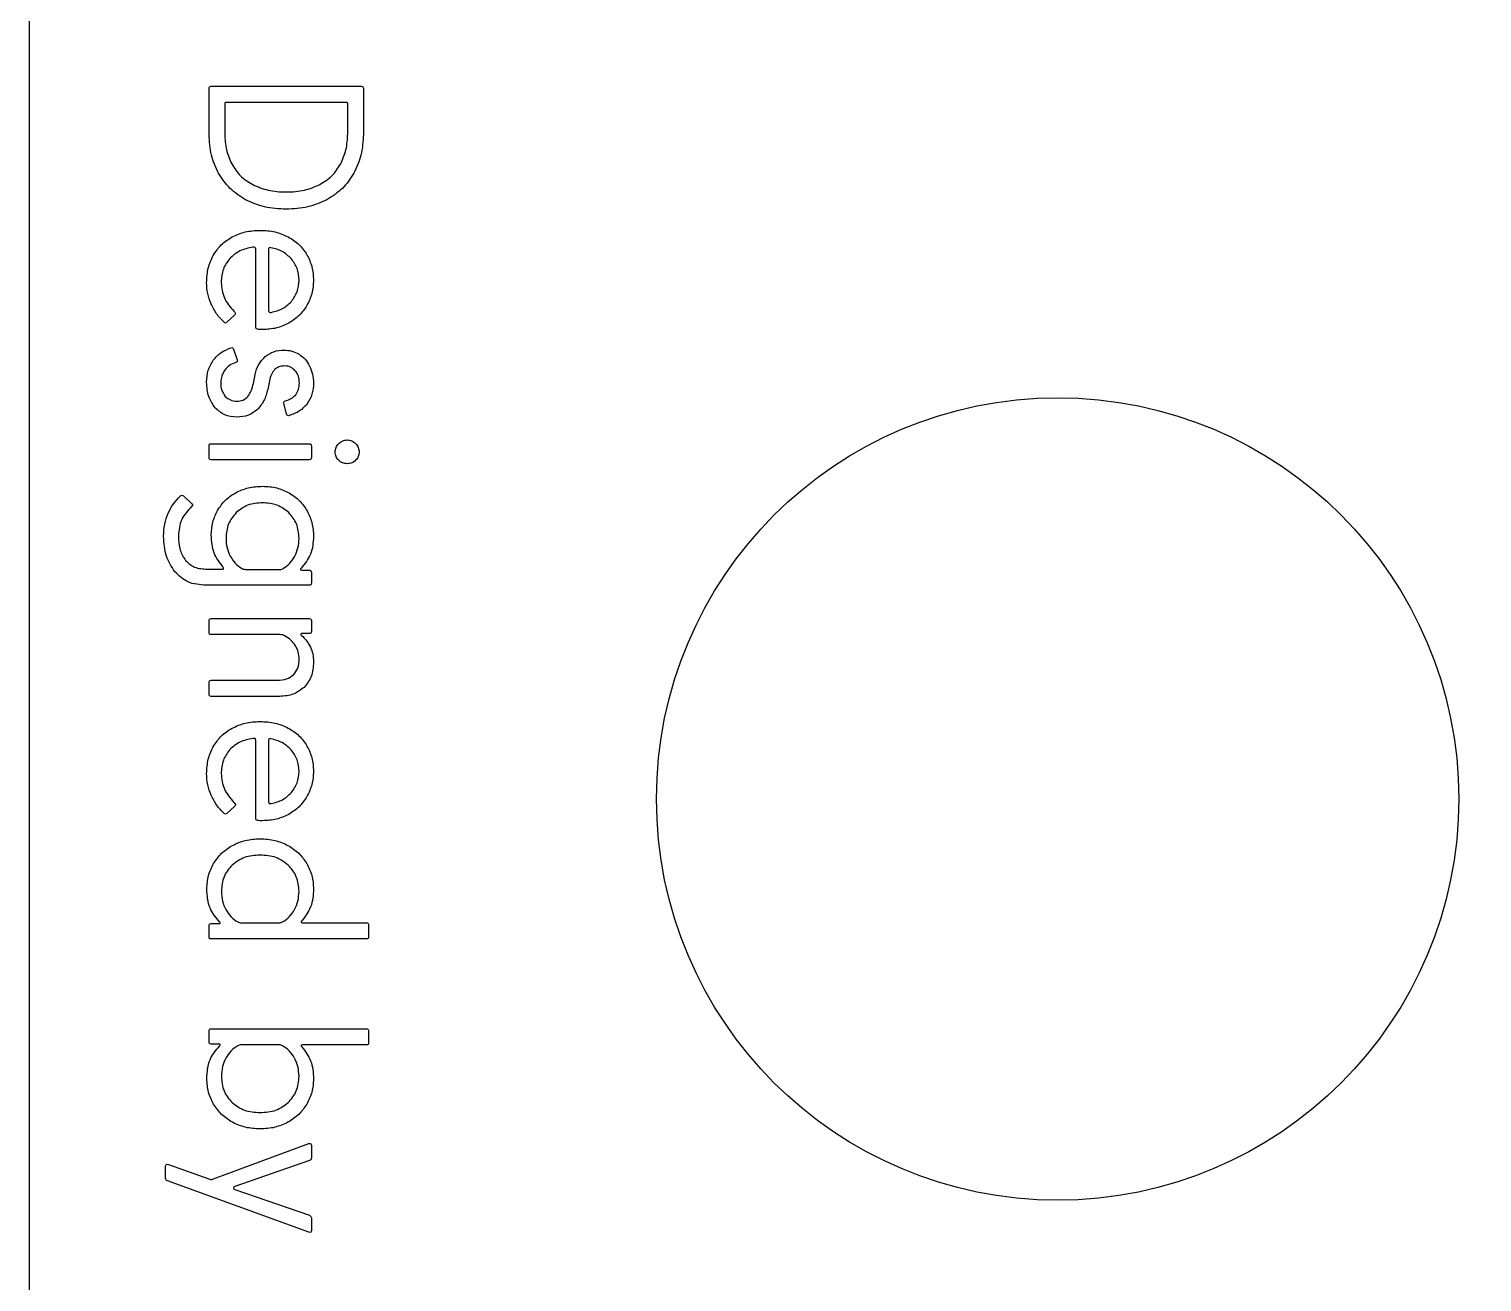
# Model space of a CAD drawing. Header units: millimetres. Extents: x 6.3 to 98.4, y -103.7 to -6.4.
# Drawn here: x 6.35 to 34.6, y -54.37 to -30.01 of the extents above; entities that cross this region are included whole.
import ezdxf

# ---------------------------------------------------------------- set-up
doc = ezdxf.new("R2010")
doc.units = ezdxf.units.MM
doc.layers.get('0').update_dxf_attribs({"linetype": 'CONTINUOUS'})

msp = doc.modelspace()

# ---------------------------------------------------------------- linework, layer by layer
for p, q in [((9.85, -32.063), (9.85, -31.168)), ((9.893, -31.125), (12.807, -31.125)), ((12.85, -31.168), (12.85, -32.063)), ((10.154, -31.463), (10.154, -32.051)), ((12.524, -31.442), (10.176, -31.442)), ((12.546, -32.051), (12.546, -31.463)), ((10.759, -35.809), (10.759, -34.296)), ((11.007, -34.305), (11.007, -35.483)), ((11.054, -34.266), (11.033, -34.262)), ((10.351, -35.573), (10.197, -35.715)), ((10.274, -36.212), (10.291, -36.208)), ((10.326, -36.238), (10.399, -36.443)), ((10.399, -36.443), (10.403, -36.461)), ((10.711, -36.902), (10.746, -36.731)), ((11.024, -36.855), (10.99, -37.022)), ((11.303, -37.296), (11.299, -37.279)), ((11.354, -37.498), (11.303, -37.296)), ((11.41, -37.528), (11.393, -37.532)), ((9.85, -38.346), (9.85, -38.119)), ((9.893, -38.076), (11.796, -38.076)), ((11.839, -38.119), (11.839, -38.346)), ((11.796, -38.389), (9.893, -38.389)), ((9.353, -39.092), (9.511, -39.238)), ((9.816, -40.515), (10.111, -40.515)), ((10.557, -40.519), (11.221, -40.519)), ((11.654, -40.532), (11.796, -40.532)), ((11.839, -40.575), (11.839, -40.785)), ((11.796, -40.828), (9.79, -40.828)), ((9.85, -41.745), (9.85, -41.518)), ((9.893, -41.475), (11.796, -41.475)), ((11.839, -41.518), (11.839, -41.723)), ((11.23, -41.788), (9.893, -41.788)), ((11.796, -41.766), (11.654, -41.766)), ((9.85, -42.945), (9.85, -42.718)), ((9.893, -42.675), (11.174, -42.675)), ((11.226, -42.988), (9.893, -42.988)), ((10.759, -45.358), (10.759, -43.845)), ((11.007, -43.853), (11.007, -45.032)), ((11.054, -43.815), (11.033, -43.811)), ((10.351, -45.122), (10.197, -45.263)), ((9.85, -47.659), (9.85, -47.449)), ((9.893, -47.406), (10.043, -47.406)), ((10.476, -47.389), (11.213, -47.389)), ((11.667, -47.389), (12.91, -47.389)), ((12.953, -47.432), (12.953, -47.659)), ((12.91, -47.702), (9.893, -47.702)), ((9.85, -49.703), (9.85, -49.493)), ((9.893, -49.451), (12.91, -49.451)), ((12.953, -49.493), (12.953, -49.721)), ((10.043, -49.746), (9.893, -49.746)), ((11.213, -49.763), (10.476, -49.763)), ((12.91, -49.763), (11.667, -49.763)), ((9.936, -52.369), (11.787, -51.683)), ((11.787, -51.683), (11.804, -51.679)), ((11.839, -51.718), (11.839, -51.962)), ((9.006, -52.356), (9.006, -52.125)), ((9.061, -52.086), (9.846, -52.369)), ((11.804, -52.013), (10.351, -52.519)), ((11.791, -53.406), (9.04, -52.408)), ((10.351, -52.571), (11.804, -53.076)), ((11.839, -53.132), (11.839, -53.368))]:
    msp.add_line(p, q)
msp.add_lwpolyline([(6.35, -98.694, 0.414214), (11.35, -103.694), (46.35, -103.694, 0.414214), (51.35, -98.694), (51.35, -11.35, 0.414214), (46.35, -6.35), (11.35, -6.35, 0.414214), (6.35, -11.35)], format="xyb", close=True)
msp.add_circle((26.35, -44.982), 7.8)
for points, knots in [([(9.85, -31.168), (9.852, -31.155), (9.855, -31.13), (9.88, -31.127), (9.893, -31.125)], [0, 0, 0, 0, 0.003387997, 0.006776172, 0.006776172, 0.006776172, 0.006776172]), ([(12.807, -31.125), (12.82, -31.127), (12.845, -31.13), (12.848, -31.155), (12.85, -31.168)], [0, 0, 0, 0, 0.003388176, 0.006776172, 0.006776172, 0.006776172, 0.006776172]), ([(10.176, -31.442), (10.169, -31.443), (10.157, -31.445), (10.155, -31.457), (10.154, -31.463)], [0, 0, 0, 0, 0.001694088, 0.003388204, 0.003388204, 0.003388204, 0.003388204]), ([(12.546, -31.463), (12.545, -31.457), (12.543, -31.445), (12.531, -31.443), (12.524, -31.442)], [0, 0, 0, 0, 0.001694116, 0.003388204, 0.003388204, 0.003388204, 0.003388204]), ([(10.034, -32.818), (9.981, -32.702), (9.87, -32.463), (9.857, -32.199), (9.85, -32.063)], [0, 0, 0, 0, 0.03796269, 0.07829816, 0.07829816, 0.07829816, 0.07829816]), ([(10.154, -32.051), (10.159, -32.156), (10.169, -32.36), (10.251, -32.547), (10.291, -32.638)], [0, 0, 0, 0, 0.03136642, 0.06076047, 0.06076047, 0.06076047, 0.06076047]), ([(12.409, -32.638), (12.449, -32.547), (12.531, -32.36), (12.541, -32.156), (12.546, -32.051)], [0, 0, 0, 0, 0.02939404, 0.06076046, 0.06076046, 0.06076046, 0.06076046]), ([(12.85, -32.063), (12.843, -32.199), (12.83, -32.463), (12.719, -32.702), (12.666, -32.818)], [0, 0, 0, 0, 0.04033547, 0.07829816, 0.07829816, 0.07829816, 0.07829816]), ([(10.291, -32.638), (10.343, -32.719), (10.448, -32.884), (10.614, -32.986), (10.699, -33.038)], [0, 0, 0, 0, 0.02852165, 0.0577858, 0.0577858, 0.0577858, 0.0577858]), ([(12.001, -33.038), (12.086, -32.986), (12.252, -32.884), (12.357, -32.719), (12.409, -32.638)], [0, 0, 0, 0, 0.02926417, 0.05778582, 0.05778582, 0.05778582, 0.05778582]), ([(10.559, -33.332), (10.452, -33.265), (10.24, -33.131), (10.103, -32.922), (10.034, -32.818)], [0, 0, 0, 0, 0.03737412, 0.07426415, 0.07426415, 0.07426415, 0.07426415]), ([(10.699, -33.038), (10.797, -33.08), (11.004, -33.169), (11.23, -33.178), (11.35, -33.182)], [0, 0, 0, 0, 0.03167224, 0.06721114, 0.06721114, 0.06721114, 0.06721114]), ([(11.35, -33.182), (11.47, -33.178), (11.696, -33.169), (11.903, -33.08), (12.001, -33.038)], [0, 0, 0, 0, 0.03553885, 0.0672112, 0.0672112, 0.0672112, 0.0672112]), ([(12.666, -32.818), (12.597, -32.922), (12.46, -33.131), (12.248, -33.265), (12.141, -33.332)], [0, 0, 0, 0, 0.03689022, 0.0742642, 0.0742642, 0.0742642, 0.0742642]), ([(11.35, -33.516), (11.207, -33.51), (10.932, -33.498), (10.68, -33.386), (10.559, -33.332)], [0, 0, 0, 0, 0.04251824, 0.08183148, 0.08183148, 0.08183148, 0.08183148]), ([(12.141, -33.332), (12.02, -33.386), (11.768, -33.498), (11.493, -33.51), (11.35, -33.516)], [0, 0, 0, 0, 0.03931335, 0.08183154, 0.08183154, 0.08183154, 0.08183154]), ([(9.931, -34.414), (9.979, -34.342), (10.075, -34.196), (10.223, -34.103), (10.298, -34.056)], [0, 0, 0, 0, 0.02568298, 0.05175304, 0.05175304, 0.05175304, 0.05175304]), ([(10.298, -34.056), (10.382, -34.019), (10.556, -33.941), (10.746, -33.932), (10.844, -33.928)], [0, 0, 0, 0, 0.02731245, 0.05657878, 0.05657878, 0.05657878, 0.05657878]), ([(10.844, -33.928), (10.943, -33.932), (11.132, -33.941), (11.305, -34.017), (11.389, -34.054)], [0, 0, 0, 0, 0.02920721, 0.05631275, 0.05631275, 0.05631275, 0.05631275]), ([(11.389, -34.054), (11.462, -34.1), (11.608, -34.19), (11.705, -34.331), (11.753, -34.401)], [0, 0, 0, 0, 0.02571979, 0.05081987, 0.05081987, 0.05081987, 0.05081987]), ([(9.803, -34.939), (9.808, -34.845), (9.817, -34.661), (9.894, -34.495), (9.931, -34.414)], [0, 0, 0, 0, 0.02809495, 0.05450763, 0.05450763, 0.05450763, 0.05450763]), ([(10.703, -34.258), (10.615, -34.274), (10.445, -34.305), (10.315, -34.419), (10.253, -34.474)], [0, 0, 0, 0, 0.0263735, 0.0507705, 0.0507705, 0.0507705, 0.0507705]), ([(10.759, -34.296), (10.756, -34.282), (10.75, -34.252), (10.719, -34.256), (10.703, -34.258)], [0, 0, 0, 0, 0.0038002, 0.007991125, 0.007991125, 0.007991125, 0.007991125]), ([(11.033, -34.262), (11.025, -34.265), (11.007, -34.272), (11.007, -34.293), (11.007, -34.305)], [0, 0, 0, 0, 0.002206215, 0.00548423, 0.00548423, 0.00548423, 0.00548423]), ([(11.446, -34.478), (11.392, -34.426), (11.28, -34.32), (11.13, -34.284), (11.054, -34.266)], [0, 0, 0, 0, 0.02233005, 0.04530187, 0.04530187, 0.04530187, 0.04530187]), ([(11.753, -34.401), (11.79, -34.478), (11.867, -34.634), (11.876, -34.808), (11.881, -34.896)], [0, 0, 0, 0, 0.02531897, 0.05160566, 0.05160566, 0.05160566, 0.05160566]), ([(10.253, -34.474), (10.204, -34.541), (10.103, -34.679), (10.092, -34.85), (10.086, -34.939)], [0, 0, 0, 0, 0.02422739, 0.0503318, 0.0503318, 0.0503318, 0.0503318]), ([(11.599, -34.896), (11.593, -34.818), (11.581, -34.665), (11.491, -34.54), (11.446, -34.478)], [0, 0, 0, 0, 0.02297773, 0.0452481, 0.0452481, 0.0452481, 0.0452481]), ([(9.891, -35.361), (9.865, -35.294), (9.814, -35.158), (9.806, -35.012), (9.803, -34.939)], [0, 0, 0, 0, 0.02155016, 0.04335738, 0.04335738, 0.04335738, 0.04335738]), ([(10.086, -34.939), (10.097, -35.044), (10.12, -35.257), (10.262, -35.418), (10.334, -35.501)], [0, 0, 0, 0, 0.0307419, 0.06276385, 0.06276385, 0.06276385, 0.06276385]), ([(11.451, -35.31), (11.494, -35.249), (11.582, -35.126), (11.593, -34.974), (11.599, -34.896)], [0, 0, 0, 0, 0.02182996, 0.04468431, 0.04468431, 0.04468431, 0.04468431]), ([(11.881, -34.896), (11.876, -34.984), (11.866, -35.156), (11.79, -35.311), (11.753, -35.387)], [0, 0, 0, 0, 0.0259675, 0.05118732, 0.05118732, 0.05118732, 0.05118732]), ([(11.059, -35.522), (11.135, -35.503), (11.285, -35.467), (11.396, -35.361), (11.451, -35.31)], [0, 0, 0, 0, 0.023243, 0.0452718, 0.0452718, 0.0452718, 0.0452718]), ([(10.141, -35.715), (10.09, -35.662), (9.989, -35.557), (9.923, -35.426), (9.891, -35.361)], [0, 0, 0, 0, 0.02194729, 0.04356271, 0.04356271, 0.04356271, 0.04356271]), ([(10.334, -35.501), (10.348, -35.514), (10.371, -35.536), (10.357, -35.563), (10.351, -35.573)], [0, 0, 0, 0, 0.005022192, 0.008308817, 0.008308817, 0.008308817, 0.008308817]), ([(11.007, -35.483), (11.009, -35.498), (11.014, -35.527), (11.044, -35.524), (11.059, -35.522)], [0, 0, 0, 0, 0.003762262, 0.007632764, 0.007632764, 0.007632764, 0.007632764]), ([(11.753, -35.387), (11.706, -35.457), (11.612, -35.596), (11.47, -35.687), (11.399, -35.732)], [0, 0, 0, 0, 0.02489279, 0.04986837, 0.04986837, 0.04986837, 0.04986837]), ([(10.197, -35.715), (10.188, -35.722), (10.17, -35.737), (10.151, -35.723), (10.141, -35.715)], [0, 0, 0, 0, 0.00307004, 0.006328717, 0.006328717, 0.006328717, 0.006328717]), ([(10.793, -35.852), (10.783, -35.848), (10.763, -35.84), (10.76, -35.82), (10.759, -35.809)], [0, 0, 0, 0, 0.002976902, 0.005891473, 0.005891473, 0.005891473, 0.005891473]), ([(10.891, -35.856), (10.872, -35.856), (10.84, -35.856), (10.807, -35.853), (10.793, -35.852)], [0, 0, 0, 0, 0.005679603, 0.009870517, 0.009870517, 0.009870517, 0.009870517]), ([(11.399, -35.732), (11.321, -35.768), (11.16, -35.843), (10.982, -35.852), (10.891, -35.856)], [0, 0, 0, 0, 0.0256968, 0.05271534, 0.05271534, 0.05271534, 0.05271534]), ([(9.931, -36.454), (9.978, -36.401), (10.073, -36.292), (10.207, -36.239), (10.274, -36.212)], [0, 0, 0, 0, 0.0210248, 0.04251551, 0.04251551, 0.04251551, 0.04251551]), ([(10.291, -36.208), (10.299, -36.209), (10.316, -36.213), (10.322, -36.229), (10.326, -36.238)], [0, 0, 0, 0, 0.0022703, 0.00486171, 0.00486171, 0.00486171, 0.00486171]), ([(10.746, -36.731), (10.764, -36.662), (10.799, -36.529), (10.894, -36.431), (10.941, -36.383)], [0, 0, 0, 0, 0.02082516, 0.04042184, 0.04042184, 0.04042184, 0.04042184]), ([(10.941, -36.383), (10.995, -36.346), (11.105, -36.269), (11.239, -36.26), (11.307, -36.255)], [0, 0, 0, 0, 0.01934287, 0.03947611, 0.03947611, 0.03947611, 0.03947611]), ([(11.307, -36.255), (11.359, -36.258), (11.462, -36.265), (11.553, -36.313), (11.599, -36.336)], [0, 0, 0, 0, 0.01534984, 0.03055846, 0.03055846, 0.03055846, 0.03055846]), ([(11.599, -36.336), (11.641, -36.367), (11.726, -36.428), (11.779, -36.519), (11.806, -36.566)], [0, 0, 0, 0, 0.01537148, 0.03125551, 0.03125551, 0.03125551, 0.03125551]), ([(9.803, -36.881), (9.807, -36.801), (9.816, -36.648), (9.894, -36.517), (9.931, -36.454)], [0, 0, 0, 0, 0.02352414, 0.04513397, 0.04513397, 0.04513397, 0.04513397]), ([(10.154, -36.647), (10.132, -36.684), (10.088, -36.755), (10.081, -36.839), (10.077, -36.881)], [0, 0, 0, 0, 0.0126981, 0.0249049, 0.0249049, 0.0249049, 0.0249049]), ([(10.369, -36.499), (10.326, -36.515), (10.241, -36.545), (10.183, -36.613), (10.154, -36.647)], [0, 0, 0, 0, 0.0134473, 0.02644047, 0.02644047, 0.02644047, 0.02644047]), ([(10.403, -36.461), (10.401, -36.469), (10.396, -36.487), (10.379, -36.495), (10.369, -36.499)], [0, 0, 0, 0, 0.002407706, 0.005440056, 0.005440056, 0.005440056, 0.005440056]), ([(11.123, -36.636), (11.101, -36.666), (11.053, -36.731), (11.034, -36.811), (11.024, -36.855)], [0, 0, 0, 0, 0.01084737, 0.02419937, 0.02419937, 0.02419937, 0.02419937]), ([(11.32, -36.563), (11.281, -36.566), (11.207, -36.569), (11.15, -36.615), (11.123, -36.636)], [0, 0, 0, 0, 0.01150227, 0.02148738, 0.02148738, 0.02148738, 0.02148738]), ([(11.526, -36.656), (11.497, -36.629), (11.439, -36.575), (11.36, -36.567), (11.32, -36.563)], [0, 0, 0, 0, 0.01151793, 0.02310633, 0.02310633, 0.02310633, 0.02310633]), ([(11.607, -36.898), (11.605, -36.851), (11.6, -36.763), (11.549, -36.69), (11.526, -36.656)], [0, 0, 0, 0, 0.01370564, 0.02599167, 0.02599167, 0.02599167, 0.02599167]), ([(11.806, -36.566), (11.828, -36.617), (11.873, -36.723), (11.879, -36.839), (11.881, -36.898)], [0, 0, 0, 0, 0.01667398, 0.03429185, 0.03429185, 0.03429185, 0.03429185]), ([(9.968, -37.376), (9.92, -37.306), (9.817, -37.158), (9.808, -36.977), (9.803, -36.881)], [0, 0, 0, 0, 0.02479146, 0.05311148, 0.05311148, 0.05311148, 0.05311148]), ([(10.077, -36.881), (10.079, -36.935), (10.083, -37.035), (10.139, -37.118), (10.165, -37.155)], [0, 0, 0, 0, 0.01600861, 0.02932463, 0.02932463, 0.02932463, 0.02932463]), ([(10.604, -37.157), (10.628, -37.121), (10.681, -37.044), (10.701, -36.952), (10.711, -36.902)], [0, 0, 0, 0, 0.0127799, 0.02788707, 0.02788707, 0.02788707, 0.02788707]), ([(11.534, -37.123), (11.556, -37.09), (11.6, -37.022), (11.605, -36.941), (11.607, -36.898)], [0, 0, 0, 0, 0.01141123, 0.02402535, 0.02402535, 0.02402535, 0.02402535]), ([(11.881, -36.898), (11.877, -36.972), (11.869, -37.116), (11.795, -37.239), (11.759, -37.298)], [0, 0, 0, 0, 0.02201617, 0.04245225, 0.04245225, 0.04245225, 0.04245225]), ([(10.165, -37.155), (10.197, -37.182), (10.261, -37.238), (10.347, -37.246), (10.39, -37.249)], [0, 0, 0, 0, 0.01226227, 0.02496499, 0.02496499, 0.02496499, 0.02496499]), ([(10.39, -37.249), (10.433, -37.246), (10.515, -37.24), (10.575, -37.184), (10.604, -37.157)], [0, 0, 0, 0, 0.01242963, 0.0239474, 0.0239474, 0.0239474, 0.0239474]), ([(10.99, -37.022), (10.971, -37.097), (10.934, -37.242), (10.837, -37.355), (10.791, -37.41)], [0, 0, 0, 0, 0.02290406, 0.0441299, 0.0441299, 0.0441299, 0.0441299]), ([(11.299, -37.279), (11.301, -37.271), (11.305, -37.253), (11.323, -37.248), (11.333, -37.245)], [0, 0, 0, 0, 0.002307974, 0.005182958, 0.005182958, 0.005182958, 0.005182958]), ([(11.333, -37.245), (11.373, -37.232), (11.45, -37.207), (11.507, -37.15), (11.534, -37.123)], [0, 0, 0, 0, 0.01241624, 0.02385163, 0.02385163, 0.02385163, 0.02385163]), ([(10.39, -37.558), (10.308, -37.551), (10.148, -37.536), (10.027, -37.429), (9.968, -37.376)], [0, 0, 0, 0, 0.02384945, 0.04709153, 0.04709153, 0.04709153, 0.04709153]), ([(10.791, -37.41), (10.734, -37.453), (10.616, -37.543), (10.468, -37.553), (10.39, -37.558)], [0, 0, 0, 0, 0.02082337, 0.04357215, 0.04357215, 0.04357215, 0.04357215]), ([(11.393, -37.532), (11.385, -37.53), (11.366, -37.526), (11.359, -37.508), (11.354, -37.498)], [0, 0, 0, 0, 0.002407713, 0.005440214, 0.005440214, 0.005440214, 0.005440214]), ([(11.759, -37.298), (11.713, -37.35), (11.616, -37.456), (11.48, -37.503), (11.41, -37.528)], [0, 0, 0, 0, 0.02038895, 0.04238027, 0.04238027, 0.04238027, 0.04238027]), ([(9.85, -38.119), (9.852, -38.107), (9.855, -38.082), (9.88, -38.078), (9.893, -38.076)], [0, 0, 0, 0, 0.003387997, 0.006776172, 0.006776172, 0.006776172, 0.006776172]), ([(11.796, -38.076), (11.808, -38.078), (11.833, -38.082), (11.837, -38.107), (11.839, -38.119)], [0, 0, 0, 0, 0.003388176, 0.006776172, 0.006776172, 0.006776172, 0.006776172]), ([(12.301, -38.239), (12.305, -38.209), (12.311, -38.146), (12.352, -38.098), (12.372, -38.074)], [0, 0, 0, 0, 0.00901442, 0.01833178, 0.01833178, 0.01833178, 0.01833178]), ([(12.372, -38.074), (12.396, -38.054), (12.444, -38.013), (12.507, -38.007), (12.537, -38.003)], [0, 0, 0, 0, 0.00931743, 0.0183318, 0.0183318, 0.0183318, 0.0183318]), ([(12.537, -38.003), (12.568, -38.007), (12.629, -38.013), (12.676, -38.054), (12.7, -38.074)], [0, 0, 0, 0, 0.00896183, 0.01814759, 0.01814759, 0.01814759, 0.01814759]), ([(12.7, -38.074), (12.72, -38.099), (12.76, -38.147), (12.766, -38.209), (12.769, -38.239)], [0, 0, 0, 0, 0.00922682, 0.01823088, 0.01823088, 0.01823088, 0.01823088]), ([(9.893, -38.389), (9.88, -38.387), (9.855, -38.384), (9.852, -38.359), (9.85, -38.346)], [0, 0, 0, 0, 0.003388176, 0.006776172, 0.006776172, 0.006776172, 0.006776172]), ([(11.839, -38.346), (11.837, -38.359), (11.833, -38.384), (11.808, -38.387), (11.796, -38.389)], [0, 0, 0, 0, 0.003388223, 0.006776323, 0.006776323, 0.006776323, 0.006776323]), ([(12.372, -38.398), (12.352, -38.374), (12.311, -38.329), (12.305, -38.269), (12.301, -38.239)], [0, 0, 0, 0, 0.00909829, 0.01774528, 0.01774528, 0.01774528, 0.01774528]), ([(12.537, -38.466), (12.507, -38.463), (12.445, -38.457), (12.396, -38.418), (12.372, -38.398)], [0, 0, 0, 0, 0.009004, 0.01823104, 0.01823104, 0.01823104, 0.01823104]), ([(12.7, -38.398), (12.676, -38.418), (12.629, -38.457), (12.568, -38.463), (12.537, -38.466)], [0, 0, 0, 0, 0.00909396, 0.01804537, 0.01804537, 0.01804537, 0.01804537]), ([(12.769, -38.239), (12.765, -38.268), (12.759, -38.328), (12.72, -38.374), (12.7, -38.398)], [0, 0, 0, 0, 0.00863596, 0.0176417, 0.0176417, 0.0176417, 0.0176417]), ([(10.369, -39.028), (10.449, -38.991), (10.615, -38.916), (10.797, -38.908), (10.891, -38.903)], [0, 0, 0, 0, 0.02614669, 0.05417658, 0.05417658, 0.05417658, 0.05417658]), ([(10.891, -38.903), (10.985, -38.908), (11.165, -38.917), (11.329, -38.995), (11.408, -39.032)], [0, 0, 0, 0, 0.02766949, 0.05368339, 0.05368339, 0.05368339, 0.05368339]), ([(9.055, -39.426), (9.086, -39.363), (9.148, -39.24), (9.245, -39.141), (9.293, -39.092)], [0, 0, 0, 0, 0.02094417, 0.04124883, 0.04124883, 0.04124883, 0.04124883]), ([(9.293, -39.092), (9.304, -39.085), (9.324, -39.073), (9.344, -39.086), (9.353, -39.092)], [0, 0, 0, 0, 0.003461845, 0.006529853, 0.006529853, 0.006529853, 0.006529853]), ([(9.511, -39.238), (9.516, -39.243), (9.525, -39.251), (9.527, -39.263), (9.529, -39.268)], [0, 0, 0, 0, 0.002058187, 0.003515468, 0.003515468, 0.003515468, 0.003515468]), ([(10.017, -39.371), (10.063, -39.301), (10.156, -39.162), (10.297, -39.073), (10.369, -39.028)], [0, 0, 0, 0, 0.02460185, 0.04958878, 0.04958878, 0.04958878, 0.04958878]), ([(10.891, -39.225), (10.792, -39.231), (10.601, -39.244), (10.45, -39.36), (10.377, -39.416)], [0, 0, 0, 0, 0.02910738, 0.05595018, 0.05595018, 0.05595018, 0.05595018]), ([(11.401, -39.416), (11.329, -39.36), (11.179, -39.245), (10.99, -39.232), (10.891, -39.225)], [0, 0, 0, 0, 0.02675204, 0.05554244, 0.05554244, 0.05554244, 0.05554244]), ([(11.408, -39.032), (11.479, -39.078), (11.619, -39.171), (11.711, -39.311), (11.757, -39.381)], [0, 0, 0, 0, 0.02508259, 0.04986485, 0.04986485, 0.04986485, 0.04986485]), ([(8.967, -39.876), (8.97, -39.796), (8.976, -39.641), (9.029, -39.496), (9.055, -39.426)], [0, 0, 0, 0, 0.02399362, 0.04610544, 0.04610544, 0.04610544, 0.04610544]), ([(9.511, -39.298), (9.436, -39.377), (9.283, -39.539), (9.264, -39.762), (9.254, -39.876)], [0, 0, 0, 0, 0.03171578, 0.06502071, 0.06502071, 0.06502071, 0.06502071]), ([(9.529, -39.268), (9.527, -39.273), (9.525, -39.284), (9.516, -39.293), (9.511, -39.298)], [0, 0, 0, 0, 0.001457518, 0.0035155, 0.0035155, 0.0035155, 0.0035155]), ([(9.893, -39.855), (9.898, -39.769), (9.907, -39.599), (9.981, -39.446), (10.017, -39.371)], [0, 0, 0, 0, 0.02558217, 0.05043241, 0.05043241, 0.05043241, 0.05043241]), ([(10.377, -39.416), (10.32, -39.486), (10.201, -39.631), (10.187, -39.818), (10.18, -39.915)], [0, 0, 0, 0, 0.02652185, 0.05486437, 0.05486437, 0.05486437, 0.05486437]), ([(11.599, -39.915), (11.592, -39.818), (11.578, -39.631), (11.459, -39.486), (11.401, -39.416)], [0, 0, 0, 0, 0.02834252, 0.05486436, 0.05486436, 0.05486436, 0.05486436]), ([(11.757, -39.381), (11.793, -39.458), (11.867, -39.613), (11.877, -39.785), (11.881, -39.872)], [0, 0, 0, 0, 0.02509865, 0.05105312, 0.05105312, 0.05105312, 0.05105312]), ([(9.184, -40.564), (9.121, -40.466), (8.986, -40.257), (8.974, -40.008), (8.967, -39.876)], [0, 0, 0, 0, 0.03444016, 0.07323004, 0.07323004, 0.07323004, 0.07323004]), ([(9.254, -39.876), (9.258, -39.969), (9.264, -40.139), (9.353, -40.282), (9.394, -40.348)], [0, 0, 0, 0, 0.0272238, 0.04991433, 0.04991433, 0.04991433, 0.04991433]), ([(10.12, -40.472), (10.054, -40.385), (9.915, -40.203), (9.901, -39.974), (9.893, -39.855)], [0, 0, 0, 0, 0.03210658, 0.06707091, 0.06707091, 0.06707091, 0.06707091]), ([(10.18, -39.915), (10.183, -39.978), (10.188, -40.098), (10.238, -40.209), (10.261, -40.262)], [0, 0, 0, 0, 0.0186473, 0.03593999, 0.03593999, 0.03593999, 0.03593999]), ([(11.517, -40.262), (11.541, -40.209), (11.59, -40.098), (11.596, -39.978), (11.599, -39.915)], [0, 0, 0, 0, 0.0172929, 0.03593997, 0.03593997, 0.03593997, 0.03593997]), ([(11.881, -39.872), (11.874, -39.994), (11.859, -40.227), (11.711, -40.408), (11.641, -40.493)], [0, 0, 0, 0, 0.03575718, 0.06811789, 0.06811789, 0.06811789, 0.06811789]), ([(9.394, -40.348), (9.449, -40.396), (9.569, -40.502), (9.73, -40.51), (9.816, -40.515)], [0, 0, 0, 0, 0.02154103, 0.04658847, 0.04658847, 0.04658847, 0.04658847]), ([(10.261, -40.262), (10.291, -40.309), (10.348, -40.402), (10.436, -40.466), (10.48, -40.498)], [0, 0, 0, 0, 0.01644082, 0.0324227, 0.0324227, 0.0324227, 0.0324227]), ([(11.299, -40.498), (11.342, -40.466), (11.431, -40.402), (11.488, -40.309), (11.517, -40.262)], [0, 0, 0, 0, 0.0159819, 0.03242272, 0.03242272, 0.03242272, 0.03242272]), ([(9.79, -40.828), (9.669, -40.819), (9.435, -40.801), (9.265, -40.641), (9.184, -40.564)], [0, 0, 0, 0, 0.03528146, 0.06792875, 0.06792875, 0.06792875, 0.06792875]), ([(10.111, -40.515), (10.117, -40.515), (10.126, -40.514), (10.131, -40.506), (10.133, -40.502)], [0, 0, 0, 0, 0.001429469, 0.002650975, 0.002650975, 0.002650975, 0.002650975]), ([(10.133, -40.502), (10.133, -40.497), (10.133, -40.485), (10.125, -40.477), (10.12, -40.472)], [0, 0, 0, 0, 0.001397194, 0.003389998, 0.003389998, 0.003389998, 0.003389998]), ([(10.48, -40.498), (10.492, -40.504), (10.516, -40.517), (10.543, -40.518), (10.557, -40.519)], [0, 0, 0, 0, 0.003981541, 0.008088111, 0.008088111, 0.008088111, 0.008088111]), ([(11.221, -40.519), (11.236, -40.519), (11.263, -40.517), (11.287, -40.504), (11.299, -40.498)], [0, 0, 0, 0, 0.004319018, 0.008105697, 0.008105697, 0.008105697, 0.008105697]), ([(11.641, -40.493), (11.636, -40.498), (11.628, -40.506), (11.629, -40.517), (11.629, -40.521)], [0, 0, 0, 0, 0.001950185, 0.003186982, 0.003186982, 0.003186982, 0.003186982]), ([(11.629, -40.521), (11.631, -40.524), (11.638, -40.532), (11.648, -40.532), (11.654, -40.532)], [0, 0, 0, 0, 0.001174682, 0.002909791, 0.002909791, 0.002909791, 0.002909791]), ([(11.796, -40.532), (11.801, -40.533), (11.813, -40.534), (11.821, -40.541), (11.826, -40.545)], [0, 0, 0, 0, 0.001639016, 0.003333036, 0.003333036, 0.003333036, 0.003333036]), ([(11.826, -40.545), (11.829, -40.549), (11.837, -40.558), (11.838, -40.569), (11.839, -40.575)], [0, 0, 0, 0, 0.001694259, 0.00333303, 0.00333303, 0.00333303, 0.00333303]), ([(11.839, -40.785), (11.837, -40.797), (11.833, -40.822), (11.808, -40.826), (11.796, -40.828)], [0, 0, 0, 0, 0.003388223, 0.006776398, 0.006776398, 0.006776398, 0.006776398]), ([(9.85, -41.518), (9.852, -41.505), (9.855, -41.48), (9.88, -41.477), (9.893, -41.475)], [0, 0, 0, 0, 0.003387997, 0.006776172, 0.006776172, 0.006776172, 0.006776172]), ([(11.796, -41.475), (11.808, -41.477), (11.833, -41.48), (11.837, -41.505), (11.839, -41.518)], [0, 0, 0, 0, 0.003388176, 0.006776172, 0.006776172, 0.006776172, 0.006776172]), ([(9.893, -41.788), (9.88, -41.786), (9.855, -41.782), (9.852, -41.757), (9.85, -41.745)], [0, 0, 0, 0, 0.003388176, 0.006776398, 0.006776398, 0.006776398, 0.006776398]), ([(11.32, -41.809), (11.306, -41.803), (11.277, -41.79), (11.246, -41.789), (11.23, -41.788)], [0, 0, 0, 0, 0.004677553, 0.009315737, 0.009315737, 0.009315737, 0.009315737]), ([(11.53, -42.002), (11.502, -41.965), (11.445, -41.887), (11.363, -41.836), (11.32, -41.809)], [0, 0, 0, 0, 0.01384166, 0.02873804, 0.02873804, 0.02873804, 0.02873804]), ([(11.654, -41.766), (11.649, -41.766), (11.64, -41.767), (11.635, -41.774), (11.633, -41.777)], [0, 0, 0, 0, 0.001418416, 0.00251754, 0.00251754, 0.00251754, 0.00251754]), ([(11.633, -41.777), (11.633, -41.781), (11.633, -41.791), (11.641, -41.797), (11.646, -41.801)], [0, 0, 0, 0, 0.00112995, 0.002835, 0.002835, 0.002835, 0.002835]), ([(11.646, -41.801), (11.682, -41.835), (11.751, -41.902), (11.799, -41.987), (11.821, -42.028)], [0, 0, 0, 0, 0.01485615, 0.02885947, 0.02885947, 0.02885947, 0.02885947]), ([(11.839, -41.723), (11.837, -41.736), (11.833, -41.761), (11.808, -41.765), (11.796, -41.766)], [0, 0, 0, 0, 0.003388223, 0.006776398, 0.006776398, 0.006776398, 0.006776398]), ([(11.603, -42.259), (11.6, -42.213), (11.594, -42.122), (11.551, -42.042), (11.53, -42.002)], [0, 0, 0, 0, 0.0136223, 0.02700327, 0.02700327, 0.02700327, 0.02700327]), ([(11.821, -42.028), (11.839, -42.072), (11.876, -42.166), (11.879, -42.266), (11.881, -42.319)], [0, 0, 0, 0, 0.01423044, 0.02994484, 0.02994484, 0.02994484, 0.02994484]), ([(11.494, -42.568), (11.525, -42.526), (11.594, -42.435), (11.6, -42.321), (11.603, -42.259)], [0, 0, 0, 0, 0.01542855, 0.03342296, 0.03342296, 0.03342296, 0.03342296]), ([(11.881, -42.319), (11.876, -42.417), (11.865, -42.601), (11.751, -42.745), (11.697, -42.812)], [0, 0, 0, 0, 0.02855284, 0.05378269, 0.05378269, 0.05378269, 0.05378269]), ([(11.174, -42.675), (11.238, -42.672), (11.355, -42.667), (11.45, -42.599), (11.494, -42.568)], [0, 0, 0, 0, 0.01867525, 0.03433982, 0.03433982, 0.03433982, 0.03433982]), ([(9.85, -42.718), (9.852, -42.705), (9.855, -42.68), (9.88, -42.677), (9.893, -42.675)], [0, 0, 0, 0, 0.003388223, 0.006776398, 0.006776398, 0.006776398, 0.006776398]), ([(11.697, -42.812), (11.63, -42.863), (11.491, -42.969), (11.316, -42.981), (11.226, -42.988)], [0, 0, 0, 0, 0.02479264, 0.05130201, 0.05130201, 0.05130201, 0.05130201]), ([(9.893, -42.988), (9.88, -42.986), (9.855, -42.982), (9.852, -42.957), (9.85, -42.945)], [0, 0, 0, 0, 0.003388176, 0.006776398, 0.006776398, 0.006776398, 0.006776398]), ([(10.298, -43.605), (10.382, -43.567), (10.556, -43.49), (10.746, -43.481), (10.844, -43.476)], [0, 0, 0, 0, 0.02731237, 0.05657869, 0.05657869, 0.05657869, 0.05657869]), ([(10.844, -43.476), (10.943, -43.481), (11.132, -43.489), (11.305, -43.566), (11.389, -43.603)], [0, 0, 0, 0, 0.02920719, 0.0563128, 0.0563128, 0.0563128, 0.0563128]), ([(9.931, -43.963), (9.979, -43.89), (10.075, -43.744), (10.223, -43.652), (10.298, -43.605)], [0, 0, 0, 0, 0.02568317, 0.05175309, 0.05175309, 0.05175309, 0.05175309]), ([(11.389, -43.603), (11.462, -43.648), (11.608, -43.738), (11.705, -43.88), (11.753, -43.95)], [0, 0, 0, 0, 0.02571993, 0.05081982, 0.05081982, 0.05081982, 0.05081982]), ([(9.803, -44.488), (9.808, -44.393), (9.817, -44.21), (9.894, -44.043), (9.931, -43.963)], [0, 0, 0, 0, 0.02809542, 0.05450788, 0.05450788, 0.05450788, 0.05450788]), ([(10.253, -44.023), (10.204, -44.089), (10.103, -44.228), (10.092, -44.399), (10.086, -44.488)], [0, 0, 0, 0, 0.02422759, 0.050332, 0.050332, 0.050332, 0.050332]), ([(10.703, -43.806), (10.615, -43.823), (10.445, -43.854), (10.315, -43.968), (10.253, -44.023)], [0, 0, 0, 0, 0.0263735, 0.05077036, 0.05077036, 0.05077036, 0.05077036]), ([(10.759, -43.845), (10.756, -43.831), (10.75, -43.8), (10.719, -43.804), (10.703, -43.806)], [0, 0, 0, 0, 0.0038002, 0.007991125, 0.007991125, 0.007991125, 0.007991125]), ([(11.033, -43.811), (11.025, -43.813), (11.007, -43.82), (11.007, -43.841), (11.007, -43.853)], [0, 0, 0, 0, 0.002206099, 0.005484114, 0.005484114, 0.005484114, 0.005484114]), ([(11.446, -44.027), (11.392, -43.975), (11.28, -43.869), (11.13, -43.833), (11.054, -43.815)], [0, 0, 0, 0, 0.0223302, 0.04530195, 0.04530195, 0.04530195, 0.04530195]), ([(11.599, -44.445), (11.593, -44.367), (11.581, -44.213), (11.491, -44.088), (11.446, -44.027)], [0, 0, 0, 0, 0.02297773, 0.0452481, 0.0452481, 0.0452481, 0.0452481]), ([(11.753, -43.95), (11.79, -44.026), (11.867, -44.183), (11.876, -44.356), (11.881, -44.445)], [0, 0, 0, 0, 0.02531897, 0.05160543, 0.05160543, 0.05160543, 0.05160543]), ([(9.891, -44.91), (9.865, -44.842), (9.814, -44.706), (9.806, -44.561), (9.803, -44.488)], [0, 0, 0, 0, 0.02155016, 0.04335715, 0.04335715, 0.04335715, 0.04335715]), ([(10.086, -44.488), (10.097, -44.592), (10.12, -44.806), (10.262, -44.967), (10.334, -45.049)], [0, 0, 0, 0, 0.03074167, 0.06276381, 0.06276381, 0.06276381, 0.06276381]), ([(11.451, -44.858), (11.494, -44.798), (11.582, -44.674), (11.593, -44.522), (11.599, -44.445)], [0, 0, 0, 0, 0.02182996, 0.04468431, 0.04468431, 0.04468431, 0.04468431]), ([(11.881, -44.445), (11.876, -44.532), (11.866, -44.705), (11.79, -44.859), (11.753, -44.936)], [0, 0, 0, 0, 0.0259675, 0.05118732, 0.05118732, 0.05118732, 0.05118732]), ([(10.141, -45.263), (10.09, -45.21), (9.989, -45.105), (9.923, -44.975), (9.891, -44.91)], [0, 0, 0, 0, 0.02194747, 0.04356289, 0.04356289, 0.04356289, 0.04356289]), ([(11.059, -45.071), (11.135, -45.052), (11.285, -45.015), (11.396, -44.91), (11.451, -44.858)], [0, 0, 0, 0, 0.02324293, 0.04527202, 0.04527202, 0.04527202, 0.04527202]), ([(10.334, -45.049), (10.348, -45.063), (10.371, -45.085), (10.357, -45.111), (10.351, -45.122)], [0, 0, 0, 0, 0.005021994, 0.008308619, 0.008308619, 0.008308619, 0.008308619]), ([(11.007, -45.032), (11.009, -45.046), (11.014, -45.076), (11.044, -45.072), (11.059, -45.071)], [0, 0, 0, 0, 0.003762262, 0.007632764, 0.007632764, 0.007632764, 0.007632764]), ([(11.753, -44.936), (11.706, -45.005), (11.612, -45.145), (11.47, -45.235), (11.399, -45.281)], [0, 0, 0, 0, 0.0248926, 0.04986846, 0.04986846, 0.04986846, 0.04986846]), ([(10.197, -45.263), (10.188, -45.271), (10.17, -45.286), (10.151, -45.271), (10.141, -45.263)], [0, 0, 0, 0, 0.003069923, 0.006328491, 0.006328491, 0.006328491, 0.006328491]), ([(10.793, -45.401), (10.783, -45.397), (10.763, -45.389), (10.76, -45.368), (10.759, -45.358)], [0, 0, 0, 0, 0.002977022, 0.005891593, 0.005891593, 0.005891593, 0.005891593]), ([(10.891, -45.405), (10.872, -45.405), (10.84, -45.405), (10.807, -45.402), (10.793, -45.401)], [0, 0, 0, 0, 0.005679603, 0.009870498, 0.009870498, 0.009870498, 0.009870498]), ([(11.399, -45.281), (11.321, -45.317), (11.16, -45.391), (10.982, -45.4), (10.891, -45.405)], [0, 0, 0, 0, 0.02569672, 0.05271525, 0.05271525, 0.05271525, 0.05271525]), ([(10.304, -45.885), (10.387, -45.847), (10.559, -45.77), (10.747, -45.761), (10.844, -45.756)], [0, 0, 0, 0, 0.02706198, 0.05595563, 0.05595563, 0.05595563, 0.05595563]), ([(10.844, -45.756), (10.941, -45.761), (11.13, -45.77), (11.301, -45.847), (11.384, -45.885)], [0, 0, 0, 0, 0.02889362, 0.05595571, 0.05595571, 0.05595571, 0.05595571]), ([(9.938, -46.236), (9.986, -46.166), (10.084, -46.023), (10.23, -45.931), (10.304, -45.885)], [0, 0, 0, 0, 0.0253681, 0.05125665, 0.05125665, 0.05125665, 0.05125665]), ([(11.384, -45.885), (11.458, -45.931), (11.605, -46.023), (11.702, -46.166), (11.751, -46.236)], [0, 0, 0, 0, 0.02588857, 0.05125665, 0.05125665, 0.05125665, 0.05125665]), ([(9.807, -46.733), (9.812, -46.645), (9.822, -46.47), (9.9, -46.313), (9.938, -46.236)], [0, 0, 0, 0, 0.02634652, 0.051875, 0.051875, 0.051875, 0.051875]), ([(10.298, -46.268), (10.237, -46.34), (10.112, -46.488), (10.098, -46.681), (10.09, -46.781)], [0, 0, 0, 0, 0.02741686, 0.0565449, 0.0565449, 0.0565449, 0.0565449]), ([(10.844, -46.073), (10.739, -46.08), (10.537, -46.092), (10.375, -46.212), (10.298, -46.268)], [0, 0, 0, 0, 0.03097526, 0.0591263, 0.0591263, 0.0591263, 0.0591263]), ([(11.391, -46.268), (11.314, -46.212), (11.151, -46.092), (10.95, -46.08), (10.844, -46.073)], [0, 0, 0, 0, 0.02815082, 0.05912616, 0.05912616, 0.05912616, 0.05912616]), ([(11.599, -46.781), (11.591, -46.681), (11.576, -46.488), (11.451, -46.34), (11.391, -46.268)], [0, 0, 0, 0, 0.02912804, 0.0565449, 0.0565449, 0.0565449, 0.0565449]), ([(11.751, -46.236), (11.789, -46.313), (11.866, -46.47), (11.876, -46.645), (11.881, -46.733)], [0, 0, 0, 0, 0.02552892, 0.05187497, 0.05187497, 0.05187497, 0.05187497]), ([(10.051, -47.368), (9.98, -47.282), (9.828, -47.1), (9.814, -46.861), (9.807, -46.733)], [0, 0, 0, 0, 0.03245198, 0.06960045, 0.06960045, 0.06960045, 0.06960045]), ([(10.09, -46.781), (10.093, -46.844), (10.099, -46.966), (10.151, -47.078), (10.176, -47.132)], [0, 0, 0, 0, 0.01876565, 0.03647375, 0.03647375, 0.03647375, 0.03647375]), ([(11.513, -47.132), (11.538, -47.078), (11.589, -46.966), (11.595, -46.844), (11.599, -46.781)], [0, 0, 0, 0, 0.0177081, 0.03647375, 0.03647375, 0.03647375, 0.03647375]), ([(11.881, -46.733), (11.874, -46.853), (11.859, -47.081), (11.721, -47.263), (11.654, -47.351)], [0, 0, 0, 0, 0.03496433, 0.06707113, 0.06707113, 0.06707113, 0.06707113]), ([(10.176, -47.132), (10.207, -47.18), (10.267, -47.276), (10.361, -47.34), (10.407, -47.372)], [0, 0, 0, 0, 0.01701517, 0.03364829, 0.03364829, 0.03364829, 0.03364829]), ([(11.281, -47.372), (11.328, -47.34), (11.421, -47.276), (11.482, -47.18), (11.513, -47.132)], [0, 0, 0, 0, 0.01663312, 0.03364829, 0.03364829, 0.03364829, 0.03364829]), ([(9.85, -47.449), (9.852, -47.437), (9.855, -47.412), (9.88, -47.408), (9.893, -47.406)], [0, 0, 0, 0, 0.003388223, 0.006776398, 0.006776398, 0.006776398, 0.006776398]), ([(10.043, -47.406), (10.049, -47.406), (10.059, -47.407), (10.064, -47.399), (10.066, -47.396)], [0, 0, 0, 0, 0.001682217, 0.002745498, 0.002745498, 0.002745498, 0.002745498]), ([(10.066, -47.396), (10.066, -47.391), (10.064, -47.38), (10.056, -47.373), (10.051, -47.368)], [0, 0, 0, 0, 0.001261393, 0.003244234, 0.003244234, 0.003244234, 0.003244234]), ([(10.407, -47.372), (10.418, -47.377), (10.44, -47.387), (10.464, -47.388), (10.476, -47.389)], [0, 0, 0, 0, 0.003661666, 0.00711688, 0.00711688, 0.00711688, 0.00711688]), ([(11.213, -47.389), (11.224, -47.388), (11.248, -47.387), (11.27, -47.377), (11.281, -47.372)], [0, 0, 0, 0, 0.003455214, 0.00711688, 0.00711688, 0.00711688, 0.00711688]), ([(11.654, -47.351), (11.649, -47.355), (11.641, -47.363), (11.641, -47.374), (11.641, -47.378)], [0, 0, 0, 0, 0.001949995, 0.003186795, 0.003186795, 0.003186795, 0.003186795]), ([(11.641, -47.378), (11.644, -47.382), (11.651, -47.389), (11.661, -47.389), (11.667, -47.389)], [0, 0, 0, 0, 0.001174519, 0.002909628, 0.002909628, 0.002909628, 0.002909628]), ([(12.91, -47.389), (12.922, -47.391), (12.947, -47.395), (12.951, -47.42), (12.953, -47.432)], [0, 0, 0, 0, 0.003388176, 0.006776398, 0.006776398, 0.006776398, 0.006776398]), ([(9.893, -47.702), (9.88, -47.7), (9.855, -47.697), (9.852, -47.672), (9.85, -47.659)], [0, 0, 0, 0, 0.003388176, 0.006776398, 0.006776398, 0.006776398, 0.006776398]), ([(12.953, -47.659), (12.951, -47.672), (12.947, -47.697), (12.922, -47.7), (12.91, -47.702)], [0, 0, 0, 0, 0.003388223, 0.006776398, 0.006776398, 0.006776398, 0.006776398]), ([(9.85, -49.493), (9.852, -49.481), (9.855, -49.456), (9.88, -49.452), (9.893, -49.451)], [0, 0, 0, 0, 0.003388223, 0.006776248, 0.006776248, 0.006776248, 0.006776248]), ([(9.893, -49.746), (9.88, -49.745), (9.855, -49.741), (9.852, -49.716), (9.85, -49.703)], [0, 0, 0, 0, 0.003388176, 0.006775946, 0.006775946, 0.006775946, 0.006775946]), ([(12.91, -49.451), (12.922, -49.452), (12.947, -49.456), (12.951, -49.481), (12.953, -49.493)], [0, 0, 0, 0, 0.003388176, 0.006775946, 0.006775946, 0.006775946, 0.006775946]), ([(9.807, -50.419), (9.814, -50.292), (9.828, -50.053), (9.98, -49.87), (10.051, -49.785)], [0, 0, 0, 0, 0.03714847, 0.06960084, 0.06960084, 0.06960084, 0.06960084]), ([(10.066, -49.757), (10.064, -49.754), (10.059, -49.746), (10.049, -49.746), (10.043, -49.746)], [0, 0, 0, 0, 0.001063301, 0.002745488, 0.002745488, 0.002745488, 0.002745488]), ([(10.051, -49.785), (10.056, -49.78), (10.064, -49.772), (10.066, -49.761), (10.066, -49.757)], [0, 0, 0, 0, 0.001982841, 0.003243768, 0.003243768, 0.003243768, 0.003243768]), ([(10.407, -49.781), (10.361, -49.812), (10.267, -49.876), (10.207, -49.972), (10.176, -50.021)], [0, 0, 0, 0, 0.01663283, 0.033648, 0.033648, 0.033648, 0.033648]), ([(10.476, -49.763), (10.464, -49.764), (10.44, -49.766), (10.418, -49.776), (10.407, -49.781)], [0, 0, 0, 0, 0.003455273, 0.007117106, 0.007117106, 0.007117106, 0.007117106]), ([(11.281, -49.781), (11.27, -49.776), (11.248, -49.766), (11.224, -49.764), (11.213, -49.763)], [0, 0, 0, 0, 0.003661833, 0.007117106, 0.007117106, 0.007117106, 0.007117106]), ([(11.513, -50.021), (11.482, -49.972), (11.421, -49.876), (11.328, -49.812), (11.281, -49.781)], [0, 0, 0, 0, 0.01701517, 0.033648, 0.033648, 0.033648, 0.033648]), ([(11.667, -49.763), (11.661, -49.763), (11.651, -49.763), (11.644, -49.771), (11.641, -49.774)], [0, 0, 0, 0, 0.001735079, 0.002909946, 0.002909946, 0.002909946, 0.002909946]), ([(11.641, -49.774), (11.641, -49.778), (11.641, -49.789), (11.649, -49.797), (11.654, -49.802)], [0, 0, 0, 0, 0.001237274, 0.00318727, 0.00318727, 0.00318727, 0.00318727]), ([(11.654, -49.802), (11.721, -49.889), (11.859, -50.071), (11.874, -50.3), (11.881, -50.419)], [0, 0, 0, 0, 0.03210639, 0.06707072, 0.06707072, 0.06707072, 0.06707072]), ([(12.953, -49.721), (12.951, -49.733), (12.947, -49.758), (12.922, -49.762), (12.91, -49.763)], [0, 0, 0, 0, 0.003388223, 0.006776398, 0.006776398, 0.006776398, 0.006776398]), ([(10.176, -50.021), (10.151, -50.075), (10.099, -50.186), (10.093, -50.309), (10.09, -50.372)], [0, 0, 0, 0, 0.01770809, 0.03647374, 0.03647374, 0.03647374, 0.03647374]), ([(11.599, -50.372), (11.595, -50.309), (11.589, -50.186), (11.538, -50.075), (11.513, -50.021)], [0, 0, 0, 0, 0.01876565, 0.03647375, 0.03647375, 0.03647375, 0.03647375]), ([(9.938, -50.916), (9.9, -50.839), (9.822, -50.682), (9.812, -50.508), (9.807, -50.419)], [0, 0, 0, 0, 0.02552848, 0.051875, 0.051875, 0.051875, 0.051875]), ([(10.09, -50.372), (10.098, -50.472), (10.112, -50.665), (10.237, -50.813), (10.298, -50.884)], [0, 0, 0, 0, 0.02912804, 0.0565449, 0.0565449, 0.0565449, 0.0565449]), ([(11.391, -50.884), (11.451, -50.813), (11.576, -50.665), (11.591, -50.472), (11.599, -50.372)], [0, 0, 0, 0, 0.02741684, 0.05654489, 0.05654489, 0.05654489, 0.05654489]), ([(11.881, -50.419), (11.876, -50.508), (11.866, -50.682), (11.789, -50.839), (11.751, -50.916)], [0, 0, 0, 0, 0.02634652, 0.051875, 0.051875, 0.051875, 0.051875]), ([(10.304, -51.268), (10.23, -51.221), (10.084, -51.129), (9.986, -50.987), (9.938, -50.916)], [0, 0, 0, 0, 0.02588885, 0.05125656, 0.05125656, 0.05125656, 0.05125656]), ([(10.298, -50.884), (10.375, -50.941), (10.537, -51.06), (10.739, -51.073), (10.844, -51.079)], [0, 0, 0, 0, 0.02815079, 0.05912613, 0.05912613, 0.05912613, 0.05912613]), ([(10.844, -51.079), (10.95, -51.073), (11.151, -51.06), (11.314, -50.941), (11.391, -50.884)], [0, 0, 0, 0, 0.03097534, 0.05912616, 0.05912616, 0.05912616, 0.05912616]), ([(11.751, -50.916), (11.702, -50.987), (11.605, -51.129), (11.458, -51.221), (11.384, -51.268)], [0, 0, 0, 0, 0.02536771, 0.05125656, 0.05125656, 0.05125656, 0.05125656]), ([(10.844, -51.396), (10.747, -51.392), (10.559, -51.383), (10.387, -51.305), (10.304, -51.268)], [0, 0, 0, 0, 0.02889362, 0.05595571, 0.05595571, 0.05595571, 0.05595571]), ([(11.384, -51.268), (11.301, -51.305), (11.13, -51.383), (10.941, -51.392), (10.844, -51.396)], [0, 0, 0, 0, 0.02706209, 0.05595574, 0.05595574, 0.05595574, 0.05595574]), ([(11.804, -51.679), (11.814, -51.681), (11.835, -51.685), (11.837, -51.706), (11.839, -51.718)], [0, 0, 0, 0, 0.002746249, 0.005763529, 0.005763529, 0.005763529, 0.005763529]), ([(11.839, -51.962), (11.837, -51.974), (11.835, -51.997), (11.814, -52.008), (11.804, -52.013)], [0, 0, 0, 0, 0.003327141, 0.006541286, 0.006541286, 0.006541286, 0.006541286]), ([(9.006, -52.125), (9.008, -52.109), (9.013, -52.078), (9.045, -52.083), (9.061, -52.086)], [0, 0, 0, 0, 0.00400017, 0.008180131, 0.008180131, 0.008180131, 0.008180131]), ([(9.04, -52.408), (9.03, -52.402), (9.01, -52.391), (9.007, -52.368), (9.006, -52.356)], [0, 0, 0, 0, 0.003214455, 0.006541127, 0.006541127, 0.006541127, 0.006541127]), ([(9.846, -52.369), (9.852, -52.372), (9.868, -52.377), (9.884, -52.378), (9.893, -52.378)], [0, 0, 0, 0, 0.002134804, 0.004821958, 0.004821958, 0.004821958, 0.004821958]), ([(9.893, -52.378), (9.901, -52.377), (9.916, -52.377), (9.929, -52.372), (9.936, -52.369)], [0, 0, 0, 0, 0.002366872, 0.004399736, 0.004399736, 0.004399736, 0.004399736]), ([(10.351, -52.519), (10.344, -52.523), (10.332, -52.528), (10.328, -52.54), (10.326, -52.545)], [0, 0, 0, 0, 0.002317762, 0.003755081, 0.003755081, 0.003755081, 0.003755081]), ([(10.326, -52.545), (10.327, -52.551), (10.33, -52.565), (10.344, -52.569), (10.351, -52.571)], [0, 0, 0, 0, 0.001830798, 0.00394135, 0.00394135, 0.00394135, 0.00394135]), ([(11.804, -53.076), (11.814, -53.082), (11.835, -53.095), (11.837, -53.119), (11.839, -53.132)], [0, 0, 0, 0, 0.003279636, 0.006917796, 0.006917796, 0.006917796, 0.006917796]), ([(11.839, -53.368), (11.837, -53.382), (11.833, -53.411), (11.805, -53.408), (11.791, -53.406)], [0, 0, 0, 0, 0.003726999, 0.007277293, 0.007277293, 0.007277293, 0.007277293])]:
    msp.add_open_spline(points, degree=3, knots=knots)

doc.saveas('drawing.dxf')
